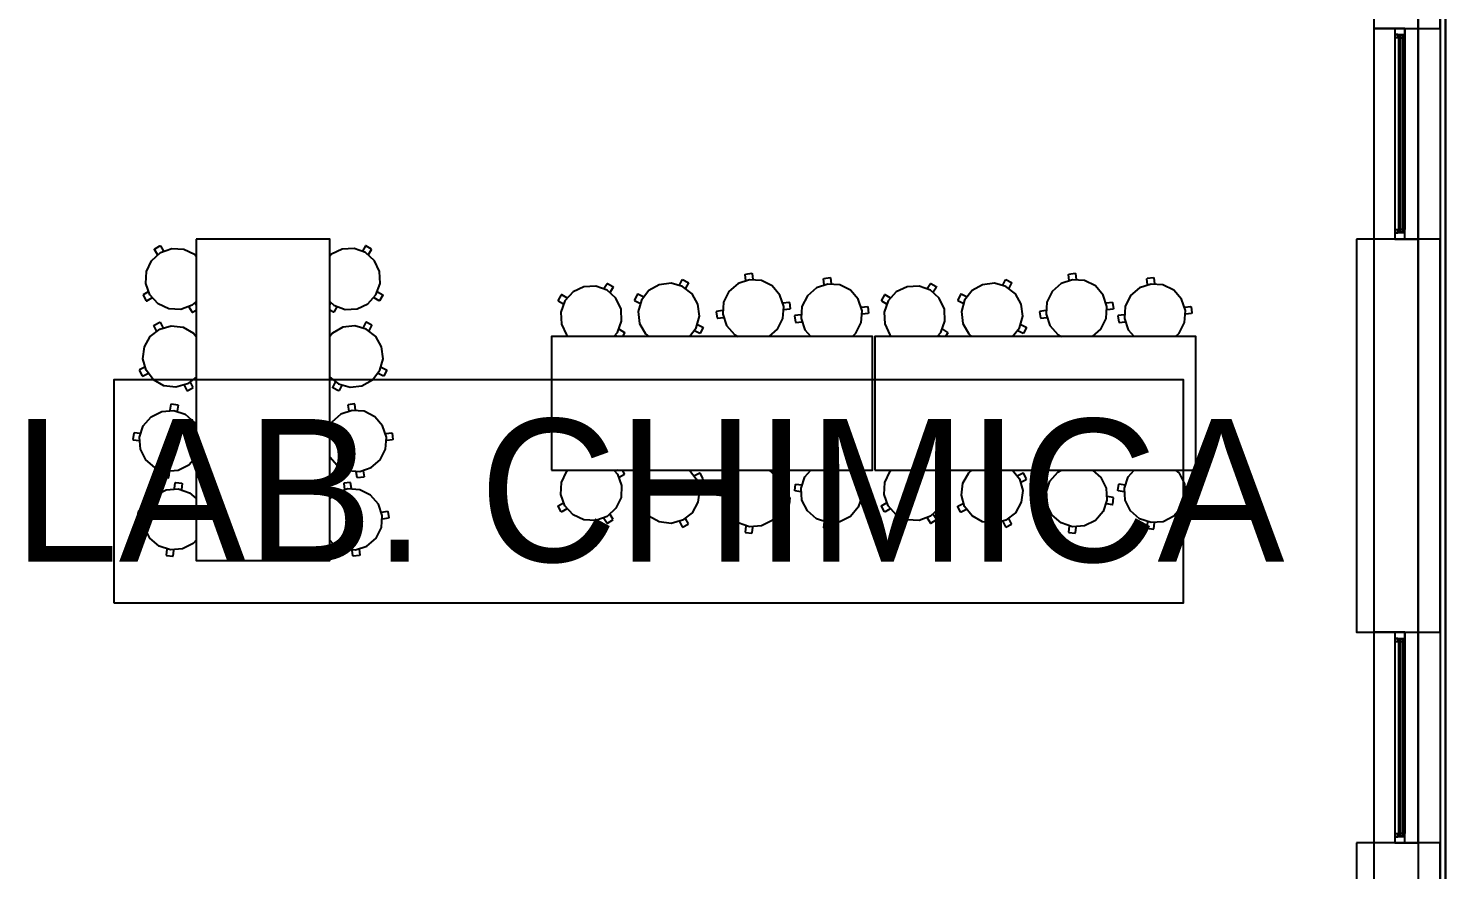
# Model space of a CAD drawing. Header units: metres. Extents: x 2.5 to 42.6, y 0.9 to 31.9.
# Drawn here: x 39.408 to 42.588, y 9.952 to 11.838 of the extents above; entities that cross this region are included whole.
import ezdxf

# ---------------------------------------------------------------- set-up
doc = ezdxf.new("R2010")
doc.units = ezdxf.units.M
for name, color, linetype in [('ARREDI', 9, 'Continuous'), ('INFISSI_VETRATE', 4, 'Continuous'), ('PARETI_STRUTTURE', 7, 'Continuous'), ('PILASTRI_SETTI', 8, 'Continuous'), ('WAYFINDING_RIQUADRI', 7, 'Continuous'), ('WAYFINDING_TESTI', 7, 'Continuous')]:
    doc.layers.add(name, color=color, linetype=linetype)

msp = doc.modelspace()

# ---------------------------------------------------------------- linework, layer by layer
at = {"layer": 'ARREDI'}
for points in [[(42.5875, 12.2814), (42.5875, 11.8286), (42.5879, 11.8286), (42.5879, 12.2814)], [(42.4738, 11.8246), (42.4953, 11.8246), (42.4953, 11.8175), (42.4966, 11.8175), (42.4966, 11.8385), (42.4738, 11.8385)], [(42.4738, 11.8246), (42.4738, 11.8178), (42.4807, 11.8178), (42.4807, 11.8246)], [(42.4826, 11.8178), (42.4826, 11.8211), (42.4807, 11.8211), (42.4807, 11.8178)], [(42.4913, 11.8175), (42.4913, 11.8226), (42.485, 11.8226), (42.485, 11.8175)], [(42.4953, 11.8217), (42.4936, 11.8217), (42.4936, 11.8178), (42.4953, 11.8178)], [(42.4738, 11.3799), (42.4738, 11.366), (42.4966, 11.366), (42.4966, 11.3869), (42.4953, 11.3869), (42.4953, 11.3799)], [(42.4738, 11.3799), (42.4807, 11.3799), (42.4807, 11.3867), (42.4738, 11.3867)], [(42.4826, 11.3867), (42.4807, 11.3867), (42.4807, 11.3834), (42.4826, 11.3834)], [(42.4913, 11.387), (42.485, 11.387), (42.485, 11.3818), (42.4913, 11.3818)], [(42.4953, 11.3827), (42.4953, 11.3867), (42.4936, 11.3867), (42.4936, 11.3827)], [(39.7848, 11.3658), (39.7848, 10.6453), (40.0848, 10.6453), (40.0848, 11.3658)], [(42.5875, 11.3758), (42.5875, 10.923), (42.5879, 10.923), (42.5879, 11.3758)], [(40.5819, 10.8475), (41.3024, 10.8476), (41.3024, 11.1476), (40.5818, 11.1476)], [(41.3071, 10.8476), (42.0276, 10.8476), (42.0276, 11.1476), (41.3071, 11.1476)], [(42.5875, 10.923), (42.5875, 10.4702), (42.5879, 10.4702), (42.5879, 10.923)], [(42.4738, 10.4701), (42.4953, 10.4701), (42.4953, 10.4631), (42.4966, 10.4631), (42.4966, 10.484), (42.4738, 10.484)], [(42.4738, 10.4701), (42.4738, 10.4633), (42.4807, 10.4633), (42.4807, 10.4701)], [(42.4826, 10.4633), (42.4826, 10.4666), (42.4807, 10.4666), (42.4807, 10.4633)], [(42.4913, 10.463), (42.4913, 10.4682), (42.485, 10.4682), (42.485, 10.463)], [(42.4953, 10.4673), (42.4936, 10.4673), (42.4936, 10.4633), (42.4953, 10.4633)], [(42.4738, 10.0254), (42.4738, 10.0115), (42.4966, 10.0115), (42.4966, 10.0325), (42.4953, 10.0325), (42.4953, 10.0254)], [(42.4738, 10.0254), (42.4807, 10.0254), (42.4807, 10.0322), (42.4738, 10.0322)], [(42.4826, 10.0322), (42.4807, 10.0322), (42.4807, 10.0289), (42.4826, 10.0289)], [(42.4913, 10.0325), (42.485, 10.0325), (42.485, 10.0274), (42.4913, 10.0274)], [(42.4953, 10.0283), (42.4953, 10.0322), (42.4936, 10.0322), (42.4936, 10.0283)], [(42.5875, 10.0174), (42.5875, 9.5646), (42.5879, 9.5646), (42.5879, 10.0174)]]:
    msp.add_lwpolyline(points, close=True, dxfattribs=at)
for points in [[(42.5875, 11.8286), (42.5875, 12.2814)], [(42.5879, 12.2814), (42.5879, 11.8286)], [(42.5875, 11.3758), (42.5875, 11.8286)], [(42.5879, 11.8286), (42.5879, 11.3758)], [(39.6916, 11.3436), (39.7037, 11.3509)], [(39.7037, 11.3509), (39.7048, 11.3506)], [(40.1658, 11.3509), (40.1647, 11.3506)], [(40.178, 11.3436), (40.1658, 11.3509)], [(42.5875, 10.923), (42.5875, 11.3758)], [(42.5879, 11.3758), (42.5879, 10.923)], [(39.6812, 11.2409), (39.6721, 11.2662), (39.6734, 11.293), (39.6849, 11.3173), (39.7047, 11.3354), (39.73, 11.3446), (39.7569, 11.3433), (39.7812, 11.3318), (39.7848, 11.3279)], [(39.6913, 11.3425), (39.6916, 11.3436)], [(39.6982, 11.331), (39.6913, 11.3425)], [(39.7048, 11.3506), (39.7117, 11.3391)], [(40.1883, 11.2409), (40.1974, 11.2662), (40.1961, 11.293), (40.1847, 11.3174), (40.1648, 11.3355), (40.1395, 11.3446), (40.1127, 11.3433), (40.0883, 11.3318), (40.0848, 11.3279)], [(40.1648, 11.3506), (40.1578, 11.3391)], [(40.1713, 11.331), (40.1782, 11.3425)], [(40.1782, 11.3425), (40.178, 11.3436)], [(41.0165, 11.2865), (41.0172, 11.2873)], [(41.0172, 11.2873), (41.0313, 11.2891)], [(41.0313, 11.2891), (41.0321, 11.2884)], [(41.0321, 11.2884), (41.0338, 11.2751)], [(41.7418, 11.2865), (41.7424, 11.2874)], [(41.7424, 11.2874), (41.7565, 11.2892)], [(41.7565, 11.2892), (41.7574, 11.2885)], [(41.7574, 11.2885), (41.7591, 11.2752)], [(40.7068, 11.2511), (40.6815, 11.2602), (40.6546, 11.2589), (40.6303, 11.2475), (40.6122, 11.2276), (40.6031, 11.2023), (40.6044, 11.1754), (40.6159, 11.1511), (40.6197, 11.1476)], [(40.6998, 11.2548), (40.7067, 11.2663)], [(40.7067, 11.2663), (40.7078, 11.2665)], [(40.7078, 11.2665), (40.72, 11.2592)], [(40.7202, 11.2581), (40.7133, 11.2467)], [(40.72, 11.2592), (40.7202, 11.2581)], [(40.8762, 11.2597), (40.8503, 11.2669), (40.8236, 11.2636), (40.8002, 11.2504), (40.7836, 11.2292), (40.7764, 11.2033), (40.7797, 11.1766), (40.7929, 11.1532), (40.8001, 11.1476)], [(40.869, 11.2628), (40.875, 11.2748)], [(40.875, 11.2748), (40.8761, 11.2751)], [(40.8761, 11.2751), (40.8887, 11.2687)], [(40.8914, 11.1476), (40.9066, 11.1671), (40.9138, 11.193), (40.9106, 11.2197), (40.8974, 11.2431), (40.8762, 11.2596)], [(40.8891, 11.2677), (40.883, 11.2557)], [(40.8887, 11.2687), (40.8891, 11.2677)], [(41.026, 11.2746), (41.0005, 11.2661), (40.9802, 11.2484), (40.9681, 11.2244), (40.9662, 11.1976), (40.9747, 11.1721), (40.9924, 11.1518), (41.0008, 11.1476)], [(41.0182, 11.2732), (41.0165, 11.2865)], [(41.0701, 11.1476), (41.089, 11.164), (41.1011, 11.188), (41.103, 11.2149), (41.0944, 11.2404), (41.0768, 11.2607), (41.0528, 11.2727), (41.026, 11.2746)], [(41.2018, 11.2651), (41.1763, 11.2565), (41.156, 11.2389), (41.144, 11.2149), (41.1421, 11.1881), (41.1506, 11.1626), (41.1636, 11.1476)], [(41.1923, 11.2769), (41.193, 11.2778)], [(41.194, 11.2636), (41.1923, 11.2769)], [(41.193, 11.2778), (41.2071, 11.2796)], [(41.257, 11.1476), (41.2649, 11.1545), (41.2769, 11.1785), (41.2788, 11.2053), (41.2703, 11.2308), (41.2526, 11.2511), (41.2286, 11.2632), (41.2018, 11.2651)], [(41.2071, 11.2796), (41.208, 11.2789)], [(41.208, 11.2789), (41.2096, 11.2656)], [(41.432, 11.2511), (41.4067, 11.2602), (41.3799, 11.259), (41.3556, 11.2475), (41.3375, 11.2276), (41.3284, 11.2023), (41.3296, 11.1755), (41.3411, 11.1511), (41.345, 11.1476)], [(41.4251, 11.2548), (41.432, 11.2663)], [(41.432, 11.2663), (41.4331, 11.2666)], [(41.4331, 11.2666), (41.4452, 11.2593)], [(41.4455, 11.2582), (41.4386, 11.2467)], [(41.4452, 11.2593), (41.4455, 11.2582)], [(41.6014, 11.2597), (41.5755, 11.2669), (41.5488, 11.2636), (41.5254, 11.2504), (41.5089, 11.2292), (41.5016, 11.2033), (41.5049, 11.1767), (41.5181, 11.1532), (41.5253, 11.1476)], [(41.5942, 11.2628), (41.6002, 11.2748)], [(41.6002, 11.2748), (41.6013, 11.2752)], [(41.6013, 11.2752), (41.614, 11.2688)], [(41.6166, 11.1476), (41.6319, 11.1671), (41.6391, 11.193), (41.6358, 11.2197), (41.6226, 11.2431), (41.6014, 11.2597)], [(41.6143, 11.2677), (41.6083, 11.2557)], [(41.614, 11.2688), (41.6143, 11.2677)], [(41.7512, 11.2746), (41.7257, 11.2661), (41.7054, 11.2485), (41.6934, 11.2244), (41.6915, 11.1976), (41.7, 11.1721), (41.7176, 11.1518), (41.726, 11.1476)], [(41.7434, 11.2732), (41.7418, 11.2865)], [(41.7954, 11.1476), (41.8143, 11.164), (41.8263, 11.1881), (41.8282, 11.2149), (41.8197, 11.2404), (41.8021, 11.2607), (41.778, 11.2727), (41.7512, 11.2746)], [(41.927, 11.2651), (41.9015, 11.2566), (41.8812, 11.239), (41.8692, 11.2149), (41.8673, 11.1881), (41.8758, 11.1626), (41.8888, 11.1476)], [(41.9176, 11.277), (41.9183, 11.2778)], [(41.9193, 11.2637), (41.9176, 11.277)], [(41.9183, 11.2779), (41.9323, 11.2796)], [(41.9822, 11.1476), (41.9901, 11.1545), (42.0021, 11.1785), (42.004, 11.2054), (41.9955, 11.2309), (41.9779, 11.2512), (41.9538, 11.2632), (41.927, 11.2651)], [(41.9323, 11.2796), (41.9332, 11.2789)], [(41.9332, 11.2789), (41.9349, 11.2656)], [(39.6661, 11.2409), (39.6658, 11.2398)], [(39.6658, 11.2398), (39.6731, 11.2277)], [(39.6776, 11.2478), (39.6661, 11.2409)], [(39.6731, 11.2277), (39.6742, 11.2274)], [(39.6742, 11.2274), (39.6857, 11.2343)], [(39.7848, 11.2255), (39.7758, 11.2174), (39.7505, 11.2083), (39.7237, 11.2095), (39.6993, 11.221), (39.6813, 11.2409)], [(40.0848, 11.2255), (40.0937, 11.2174), (40.119, 11.2083), (40.1459, 11.2096), (40.1702, 11.221), (40.1883, 11.2409)], [(40.1954, 11.2275), (40.1839, 11.2344)], [(40.192, 11.2479), (40.2035, 11.2409)], [(40.1964, 11.2277), (40.1954, 11.2275)], [(40.2038, 11.2399), (40.1964, 11.2277)], [(40.2035, 11.2409), (40.2037, 11.2399)], [(40.6041, 11.2408), (40.5968, 11.2286)], [(40.5968, 11.2286), (40.5971, 11.2275)], [(40.5971, 11.2275), (40.6086, 11.2206)], [(40.6052, 11.241), (40.6041, 11.2408)], [(40.6167, 11.2341), (40.6052, 11.241)], [(40.7222, 11.1476), (40.7303, 11.1565), (40.7394, 11.1818), (40.7381, 11.2087), (40.7267, 11.233), (40.7068, 11.2511)], [(40.7745, 11.2417), (40.7682, 11.2291)], [(40.7682, 11.2291), (40.7685, 11.228)], [(40.7685, 11.228), (40.7805, 11.222)], [(40.7756, 11.2421), (40.7745, 11.2417)], [(40.7876, 11.236), (40.7756, 11.2421)], [(41.1015, 11.2226), (41.1148, 11.2243)], [(41.1148, 11.2243), (41.1157, 11.2236)], [(41.1157, 11.2236), (41.1175, 11.2096)], [(41.322, 11.2286), (41.3223, 11.2276)], [(41.3294, 11.2408), (41.3221, 11.2286)], [(41.3223, 11.2276), (41.3338, 11.2206)], [(41.3304, 11.2411), (41.3294, 11.2408)], [(41.3419, 11.2341), (41.3304, 11.2411)], [(41.4474, 11.1476), (41.4555, 11.1565), (41.4646, 11.1819), (41.4634, 11.2087), (41.4519, 11.233), (41.432, 11.2511)], [(41.4998, 11.2418), (41.4934, 11.2291)], [(41.4934, 11.2291), (41.4937, 11.2281)], [(41.4937, 11.2281), (41.5057, 11.222)], [(41.5008, 11.2421), (41.4998, 11.2418)], [(41.5128, 11.2361), (41.5008, 11.2421)], [(41.8268, 11.2227), (41.8401, 11.2243)], [(41.8401, 11.2243), (41.8409, 11.2237)], [(41.8409, 11.2237), (41.8427, 11.2096)], [(39.7688, 11.2137), (39.7757, 11.2022)], [(39.7757, 11.2022), (39.7768, 11.2019)], [(39.7768, 11.2019), (39.7848, 11.2067)], [(39.7848, 11.2178), (39.7823, 11.2218)], [(40.0848, 11.2178), (40.0872, 11.2218)], [(40.0927, 11.2019), (40.0848, 11.2067)], [(40.0938, 11.2022), (40.0927, 11.202)], [(40.1007, 11.2137), (40.0938, 11.2022)], [(40.9524, 11.2038), (40.9517, 11.2029)], [(40.9517, 11.2029), (40.9535, 11.1888)], [(40.9657, 11.2055), (40.9524, 11.2038)], [(41.1168, 11.2087), (41.1035, 11.207)], [(41.1175, 11.2096), (41.1168, 11.2087)], [(41.1282, 11.1943), (41.1275, 11.1934)], [(41.1275, 11.1934), (41.1293, 11.1793)], [(41.1415, 11.1959), (41.1282, 11.1943)], [(41.2773, 11.2131), (41.2907, 11.2148)], [(41.2926, 11.1992), (41.2793, 11.1975)], [(41.2907, 11.2148), (41.2915, 11.2141)], [(41.2915, 11.2141), (41.2933, 11.2)], [(41.2933, 11.2), (41.2926, 11.1992)], [(41.6769, 11.2029), (41.6787, 11.1889)], [(41.6776, 11.2038), (41.677, 11.2029)], [(41.6909, 11.2055), (41.6776, 11.2038)], [(41.842, 11.2087), (41.8287, 11.207)], [(41.8427, 11.2096), (41.842, 11.2087)], [(41.8535, 11.1943), (41.8528, 11.1934)], [(41.8528, 11.1934), (41.8546, 11.1793)], [(41.8668, 11.196), (41.8535, 11.1943)], [(42.0026, 11.2131), (42.0159, 11.2148)], [(42.0179, 11.1992), (42.0046, 11.1975)], [(42.0159, 11.2148), (42.0168, 11.2141)], [(42.0168, 11.2141), (42.0186, 11.2001)], [(42.0186, 11.2001), (42.0179, 11.1992)], [(39.6727, 11.0715), (39.6655, 11.0974), (39.6687, 11.1241), (39.682, 11.1475), (39.7031, 11.1641), (39.729, 11.1713), (39.7557, 11.168), (39.7791, 11.1548), (39.7848, 11.1476)], [(39.6902, 11.1721), (39.6906, 11.1731)], [(39.6963, 11.1601), (39.6903, 11.1721)], [(39.6906, 11.1731), (39.7032, 11.1795)], [(39.7032, 11.1795), (39.7043, 11.1792)], [(39.7043, 11.1792), (39.7103, 11.1672)], [(40.1969, 11.0715), (40.2041, 11.0974), (40.2008, 11.1241), (40.1876, 11.1475), (40.1664, 11.1641), (40.1405, 11.1713), (40.1138, 11.168), (40.0904, 11.1548), (40.0848, 11.1476)], [(40.1653, 11.1792), (40.1592, 11.1672)], [(40.1663, 11.1795), (40.1653, 11.1792)], [(40.179, 11.1731), (40.1663, 11.1795)], [(40.1733, 11.1601), (40.1793, 11.1721)], [(40.1793, 11.1721), (40.179, 11.1731)], [(40.734, 11.1635), (40.7455, 11.1566)], [(40.9146, 11.1542), (40.9027, 11.1603)], [(40.9098, 11.1743), (40.9217, 11.1683)], [(40.9221, 11.1672), (40.9157, 11.1546)], [(40.9217, 11.1683), (40.9221, 11.1672)], [(40.9535, 11.1888), (40.9544, 11.1882)], [(40.9544, 11.1882), (40.9677, 11.1898)], [(41.1293, 11.1793), (41.1302, 11.1786)], [(41.1302, 11.1786), (41.1435, 11.1803)], [(41.4592, 11.1635), (41.4707, 11.1566)], [(41.6399, 11.1543), (41.6279, 11.1603)], [(41.635, 11.1744), (41.647, 11.1683)], [(41.6473, 11.1673), (41.641, 11.1546)], [(41.647, 11.1683), (41.6473, 11.1673)], [(41.6787, 11.1889), (41.6796, 11.1882)], [(41.6796, 11.1882), (41.6929, 11.1899)], [(41.8546, 11.1793), (41.8554, 11.1787)], [(41.8554, 11.1787), (41.8687, 11.1803)], [(40.7299, 11.1476), (40.7259, 11.15)], [(40.7457, 11.1555), (40.741, 11.1476)], [(40.7455, 11.1566), (40.7457, 11.1555)], [(40.9157, 11.1546), (40.9147, 11.1542)], [(41.4552, 11.1476), (41.4511, 11.15)], [(41.471, 11.1555), (41.4662, 11.1476)], [(41.4707, 11.1566), (41.471, 11.1555)], [(41.6409, 11.1546), (41.6399, 11.1543)], [(39.6576, 11.0727), (39.6572, 11.0716)], [(39.6572, 11.0716), (39.6636, 11.059)], [(39.6695, 11.0787), (39.6576, 11.0727)], [(39.6647, 11.0586), (39.6766, 11.0646)], [(39.7848, 11.0563), (39.7653, 11.0411), (39.7394, 11.0338), (39.7127, 11.0371), (39.6893, 11.0503), (39.6727, 11.0715)], [(40.0848, 11.0563), (40.1043, 11.0411), (40.1302, 11.0339), (40.1569, 11.0371), (40.1803, 11.0503), (40.1969, 11.0715)], [(40.2049, 11.0586), (40.1929, 11.0647)], [(40.2, 11.0787), (40.212, 11.0727)], [(40.2124, 11.0716), (40.206, 11.059)], [(40.212, 11.0727), (40.2124, 11.0716)], [(39.6636, 11.059), (39.6647, 11.0586)], [(39.758, 11.0379), (39.7641, 11.0259)], [(39.7781, 11.033), (39.7721, 11.045)], [(39.7778, 11.032), (39.7781, 11.033)], [(40.0914, 11.033), (40.0975, 11.045)], [(40.0918, 11.032), (40.0914, 11.033)], [(40.1116, 11.0379), (40.1055, 11.0259)], [(40.206, 11.059), (40.2049, 11.0586)], [(39.7641, 11.0259), (39.7651, 11.0256)], [(39.7651, 11.0256), (39.7778, 11.032)], [(40.1044, 11.0256), (40.0918, 11.032)], [(40.1055, 11.0259), (40.1044, 11.0256)], [(39.6578, 10.9217), (39.6663, 10.9472), (39.6839, 10.9675), (39.708, 10.9795), (39.7348, 10.9814), (39.7603, 10.9729), (39.7806, 10.9553), (39.7848, 10.9469)], [(39.7269, 10.982), (39.7286, 10.9953)], [(39.7286, 10.9953), (39.7295, 10.996)], [(39.7295, 10.996), (39.7435, 10.9942)], [(39.7442, 10.9933), (39.7425, 10.98)], [(39.7435, 10.9942), (39.7442, 10.9933)], [(40.2118, 10.9217), (40.2033, 10.9472), (40.1857, 10.9675), (40.1616, 10.9796), (40.1348, 10.9815), (40.1093, 10.9729), (40.089, 10.9553), (40.0848, 10.9469)], [(40.1261, 10.9942), (40.1254, 10.9933)], [(40.1254, 10.9933), (40.1271, 10.98)], [(40.1401, 10.996), (40.1261, 10.9942)], [(40.141, 10.9953), (40.1401, 10.996)], [(40.1427, 10.982), (40.141, 10.9953)], [(39.645, 10.9305), (39.6432, 10.9164)], [(39.6432, 10.9164), (39.6439, 10.9155)], [(39.6439, 10.9155), (39.6572, 10.9138)], [(39.6459, 10.9311), (39.645, 10.9305)], [(39.6592, 10.9295), (39.6459, 10.9311)], [(39.7848, 10.8775), (39.7684, 10.8586), (39.7443, 10.8466), (39.7175, 10.8447), (39.692, 10.8532), (39.6717, 10.8708), (39.6597, 10.8949), (39.6578, 10.9217)], [(40.0848, 10.8776), (40.1012, 10.8586), (40.1253, 10.8466), (40.1521, 10.8447), (40.1776, 10.8532), (40.1979, 10.8709), (40.2099, 10.8949), (40.2118, 10.9217)], [(40.2104, 10.9295), (40.2237, 10.9312)], [(40.2257, 10.9155), (40.2124, 10.9139)], [(40.2237, 10.9312), (40.2246, 10.9305)], [(40.2246, 10.9305), (40.2263, 10.9164)], [(40.2263, 10.9164), (40.2257, 10.9156)], [(42.5875, 10.4702), (42.5875, 10.6212), (42.5875, 10.923)], [(42.5879, 10.923), (42.5879, 10.6212), (42.5879, 10.4702)], [(39.7097, 10.8462), (39.7081, 10.8328)], [(39.7237, 10.8309), (39.7254, 10.8442)], [(40.1459, 10.8309), (40.1442, 10.8442)], [(40.1599, 10.8462), (40.1615, 10.8329)], [(40.7068, 10.744), (40.6815, 10.7349), (40.6547, 10.7362), (40.6303, 10.7476), (40.6123, 10.7675), (40.6031, 10.7928), (40.6044, 10.8197), (40.6159, 10.844), (40.6198, 10.8475)], [(40.7222, 10.8475), (40.7303, 10.8386), (40.7394, 10.8133), (40.7382, 10.7864), (40.7267, 10.7621), (40.7068, 10.744)], [(40.7299, 10.8475), (40.7259, 10.8451)], [(40.7458, 10.8396), (40.741, 10.8475)], [(40.8762, 10.7355), (40.8503, 10.7283), (40.8236, 10.7315), (40.8002, 10.7447), (40.7836, 10.7659), (40.7764, 10.7918), (40.7797, 10.8185), (40.7929, 10.8419), (40.8001, 10.8475)], [(40.8914, 10.8476), (40.9066, 10.8281), (40.9138, 10.8021), (40.9106, 10.7755), (40.8974, 10.7521), (40.8762, 10.7355)], [(41.026, 10.7206), (41.0005, 10.7291), (40.9802, 10.7467), (40.9681, 10.7707), (40.9663, 10.7976), (40.9748, 10.8231), (40.9924, 10.8434), (41.0008, 10.8476)], [(41.0702, 10.8476), (41.0891, 10.8312), (41.1011, 10.8071), (41.103, 10.7803), (41.0945, 10.7548), (41.0768, 10.7345), (41.0528, 10.7225), (41.026, 10.7206)], [(41.2018, 10.7301), (41.1763, 10.7386), (41.156, 10.7562), (41.144, 10.7803), (41.1421, 10.8071), (41.1506, 10.8326), (41.1636, 10.8476)], [(41.257, 10.8476), (41.2649, 10.8407), (41.2769, 10.8167), (41.2788, 10.7898), (41.2703, 10.7643), (41.2527, 10.744), (41.2286, 10.732), (41.2018, 10.7301)], [(41.4321, 10.7441), (41.4068, 10.7349), (41.3799, 10.7362), (41.3556, 10.7477), (41.3375, 10.7676), (41.3284, 10.7929), (41.3297, 10.8197), (41.3411, 10.844), (41.345, 10.8476)], [(41.4474, 10.8476), (41.4556, 10.8386), (41.4647, 10.8133), (41.4634, 10.7865), (41.4519, 10.7622), (41.4321, 10.7441)], [(41.4552, 10.8476), (41.4511, 10.8451)], [(41.471, 10.8396), (41.4662, 10.8476)], [(41.6014, 10.7355), (41.5755, 10.7283), (41.5489, 10.7315), (41.5254, 10.7448), (41.5089, 10.7659), (41.5017, 10.7918), (41.5049, 10.8185), (41.5181, 10.8419), (41.5253, 10.8476)], [(41.6166, 10.8476), (41.6319, 10.8281), (41.6391, 10.8022), (41.6358, 10.7755), (41.6226, 10.7521), (41.6014, 10.7355)], [(41.7512, 10.7206), (41.7257, 10.7291), (41.7054, 10.7467), (41.6934, 10.7708), (41.6915, 10.7976), (41.7, 10.8231), (41.7176, 10.8434), (41.726, 10.8476)], [(41.7954, 10.8476), (41.8143, 10.8312), (41.8263, 10.8071), (41.8282, 10.7803), (41.8197, 10.7548), (41.8021, 10.7345), (41.778, 10.7225), (41.7512, 10.7206)], [(41.927, 10.7301), (41.9015, 10.7386), (41.8812, 10.7563), (41.8692, 10.7803), (41.8673, 10.8071), (41.8758, 10.8326), (41.8888, 10.8476)], [(41.9822, 10.8476), (41.9901, 10.8407), (42.0021, 10.8167), (42.004, 10.7899), (41.9955, 10.7644), (41.9779, 10.7441), (41.9539, 10.732), (41.9271, 10.7301)], [(39.7081, 10.8328), (39.7087, 10.832)], [(39.7087, 10.832), (39.7228, 10.8302)], [(39.7228, 10.8302), (39.7237, 10.8309)], [(39.7364, 10.8061), (39.7381, 10.8195)], [(39.7381, 10.8195), (39.739, 10.8201)], [(39.739, 10.8201), (39.7531, 10.8184)], [(39.7537, 10.8175), (39.7521, 10.8042)], [(39.7531, 10.8184), (39.7537, 10.8175)], [(40.1165, 10.8184), (40.1159, 10.8175)], [(40.1159, 10.8175), (40.1175, 10.8042)], [(40.1306, 10.8202), (40.1165, 10.8184)], [(40.1315, 10.8195), (40.1306, 10.8202)], [(40.1332, 10.8062), (40.1315, 10.8195)], [(40.1468, 10.8302), (40.1459, 10.8309)], [(40.1609, 10.832), (40.1468, 10.8302)], [(40.1615, 10.8329), (40.1609, 10.832)], [(40.734, 10.8316), (40.7455, 10.8385)], [(40.7455, 10.8385), (40.7458, 10.8396)], [(40.9147, 10.8409), (40.9027, 10.8349)], [(40.9098, 10.8208), (40.9218, 10.8268)], [(40.9157, 10.8406), (40.9147, 10.8409)], [(40.9221, 10.8279), (40.9157, 10.8406)], [(40.9218, 10.8268), (40.9221, 10.8279)], [(41.1276, 10.8018), (41.1293, 10.8158)], [(41.1293, 10.8158), (41.1302, 10.8165)], [(41.1302, 10.8165), (41.1435, 10.8148)], [(41.4592, 10.8316), (41.4707, 10.8386)], [(41.4707, 10.8386), (41.471, 10.8396)], [(41.6399, 10.8409), (41.6279, 10.8349)], [(41.635, 10.8208), (41.647, 10.8269)], [(41.641, 10.8406), (41.6399, 10.8409)], [(41.6474, 10.8279), (41.641, 10.8406)], [(41.647, 10.8269), (41.6474, 10.8279)], [(41.8528, 10.8018), (41.8546, 10.8159)], [(41.8546, 10.8159), (41.8554, 10.8166)], [(41.8555, 10.8166), (41.8688, 10.8149)], [(39.6673, 10.7459), (39.6758, 10.7714), (39.6934, 10.7917), (39.7175, 10.8037), (39.7443, 10.8056), (39.7698, 10.7971), (39.7848, 10.7841)], [(40.2023, 10.7459), (40.1938, 10.7714), (40.1762, 10.7917), (40.1521, 10.8037), (40.1253, 10.8056), (40.0998, 10.7971), (40.0848, 10.7841)], [(40.9517, 10.7922), (40.9535, 10.8063)], [(40.9524, 10.7914), (40.9517, 10.7922)], [(40.9657, 10.7897), (40.9524, 10.7914)], [(40.9535, 10.8063), (40.9544, 10.807)], [(40.9544, 10.807), (40.9677, 10.8053)], [(41.1168, 10.7865), (41.1035, 10.7881)], [(41.1157, 10.7715), (41.1175, 10.7856)], [(41.1175, 10.7856), (41.1168, 10.7865)], [(41.1282, 10.8009), (41.1276, 10.8018)], [(41.1415, 10.7992), (41.1282, 10.8009)], [(41.2774, 10.7821), (41.2907, 10.7804)], [(41.2926, 10.796), (41.2793, 10.7977)], [(41.2907, 10.7804), (41.2915, 10.7811)], [(41.2916, 10.7811), (41.2933, 10.7951)], [(41.2933, 10.7951), (41.2926, 10.796)], [(41.677, 10.7923), (41.6787, 10.8063)], [(41.6777, 10.7914), (41.677, 10.7923)], [(41.691, 10.7897), (41.6777, 10.7914)], [(41.6787, 10.8063), (41.6796, 10.807)], [(41.6796, 10.807), (41.6929, 10.8053)], [(41.8421, 10.7865), (41.8288, 10.7882)], [(41.841, 10.7716), (41.8427, 10.7856)], [(41.8427, 10.7856), (41.8421, 10.7865)], [(41.8535, 10.8009), (41.8528, 10.8018)], [(41.8668, 10.7992), (41.8535, 10.8009)], [(42.0026, 10.7821), (42.0159, 10.7804)], [(42.0179, 10.796), (42.0046, 10.7977)], [(42.0159, 10.7804), (42.0168, 10.7811)], [(42.0168, 10.7811), (42.0186, 10.7952)], [(42.0186, 10.7952), (42.0179, 10.796)], [(39.6546, 10.7546), (39.6528, 10.7406)], [(39.6554, 10.7553), (39.6546, 10.7546)], [(39.6687, 10.7536), (39.6554, 10.7553)], [(40.2009, 10.7537), (40.2142, 10.7553)], [(40.2142, 10.7553), (40.215, 10.7547)], [(40.215, 10.7547), (40.2168, 10.7406)], [(40.5968, 10.7665), (40.5971, 10.7676)], [(40.6041, 10.7544), (40.5968, 10.7665)], [(40.5971, 10.7676), (40.6086, 10.7745)], [(40.6052, 10.7541), (40.6041, 10.7543)], [(40.6167, 10.761), (40.6052, 10.7541)], [(40.7203, 10.737), (40.7133, 10.7485)], [(40.7682, 10.766), (40.7685, 10.7671)], [(40.7746, 10.7534), (40.7682, 10.766)], [(40.7685, 10.7671), (40.7805, 10.7731)], [(40.7756, 10.753), (40.7746, 10.7534)], [(40.7876, 10.7591), (40.7756, 10.753)], [(41.1015, 10.7725), (41.1148, 10.7708)], [(41.1148, 10.7708), (41.1157, 10.7715)], [(41.3221, 10.7665), (41.3223, 10.7676)], [(41.3294, 10.7544), (41.3221, 10.7665)], [(41.3223, 10.7676), (41.3338, 10.7745)], [(41.3305, 10.7541), (41.3294, 10.7544)], [(41.3419, 10.761), (41.3305, 10.7541)], [(41.4455, 10.737), (41.4386, 10.7485)], [(41.4934, 10.7661), (41.4938, 10.7671)], [(41.4998, 10.7534), (41.4934, 10.7661)], [(41.4938, 10.7671), (41.5057, 10.7732)], [(41.5009, 10.7531), (41.4998, 10.7534)], [(41.5128, 10.7591), (41.5009, 10.7531)], [(41.8268, 10.7725), (41.8401, 10.7709)], [(41.8401, 10.7709), (41.841, 10.7715)], [(39.6528, 10.7406), (39.6535, 10.7397)], [(39.6535, 10.7397), (39.6668, 10.738)], [(39.7848, 10.6907), (39.7779, 10.6828), (39.7539, 10.6708), (39.7271, 10.6689), (39.7016, 10.6774), (39.6812, 10.695), (39.6692, 10.7191), (39.6673, 10.7459)], [(40.0848, 10.6907), (40.0917, 10.6828), (40.1157, 10.6708), (40.1426, 10.6689), (40.1681, 10.6774), (40.1884, 10.695), (40.2004, 10.7191), (40.2023, 10.7459)], [(40.2161, 10.7397), (40.2028, 10.738)], [(40.2168, 10.7406), (40.2161, 10.7397)], [(40.6998, 10.7403), (40.7068, 10.7289)], [(40.7068, 10.7289), (40.7078, 10.7286)], [(40.7078, 10.7286), (40.72, 10.7359)], [(40.72, 10.7359), (40.7203, 10.737)], [(40.869, 10.7323), (40.875, 10.7203)], [(40.875, 10.7203), (40.8761, 10.72)], [(40.8761, 10.72), (40.8887, 10.7264)], [(40.8891, 10.7274), (40.883, 10.7394)], [(40.8887, 10.7264), (40.8891, 10.7274)], [(41.0182, 10.722), (41.0165, 10.7087)], [(41.0322, 10.7067), (41.0338, 10.72)], [(41.194, 10.7315), (41.1924, 10.7182)], [(41.1924, 10.7182), (41.193, 10.7173)], [(41.1931, 10.7173), (41.2071, 10.7156)], [(41.2071, 10.7156), (41.208, 10.7162)], [(41.208, 10.7162), (41.2097, 10.7295)], [(41.4251, 10.7404), (41.432, 10.7289)], [(41.432, 10.7289), (41.4331, 10.7286)], [(41.4331, 10.7286), (41.4452, 10.7359)], [(41.4452, 10.7359), (41.4455, 10.737)], [(41.5942, 10.7323), (41.6003, 10.7204)], [(41.6003, 10.7204), (41.6013, 10.72)], [(41.6013, 10.72), (41.614, 10.7264)], [(41.6143, 10.7275), (41.6083, 10.7395)], [(41.614, 10.7264), (41.6143, 10.7275)], [(41.7435, 10.722), (41.7418, 10.7087)], [(41.7574, 10.7067), (41.7591, 10.72)], [(41.9193, 10.7316), (41.9176, 10.7183)], [(41.9176, 10.7182), (41.9183, 10.7174)], [(41.9183, 10.7174), (41.9323, 10.7156)], [(41.9324, 10.7156), (41.9332, 10.7163)], [(41.9332, 10.7163), (41.9349, 10.7296)], [(41.0165, 10.7087), (41.0172, 10.7078)], [(41.0172, 10.7078), (41.0313, 10.706)], [(41.0313, 10.706), (41.0322, 10.7067)], [(41.7418, 10.7087), (41.7425, 10.7078)], [(41.7425, 10.7078), (41.7565, 10.706)], [(41.7565, 10.7061), (41.7574, 10.7067)], [(39.7193, 10.6703), (39.7176, 10.657)], [(39.7176, 10.657), (39.7183, 10.6561)], [(39.7183, 10.6561), (39.7324, 10.6544)], [(39.7323, 10.6544), (39.7332, 10.655)], [(39.7332, 10.655), (39.7349, 10.6684)], [(40.1364, 10.6551), (40.1347, 10.6684)], [(40.1373, 10.6544), (40.1364, 10.6551)], [(40.1513, 10.6562), (40.1373, 10.6544)], [(40.1503, 10.6703), (40.152, 10.657)], [(40.152, 10.657), (40.1513, 10.6562)], [(42.5875, 10.0174), (42.5875, 10.4702)], [(42.5879, 10.4702), (42.5879, 10.0174)], [(42.5875, 9.5646), (42.5875, 9.8717), (42.5875, 10.0174)], [(42.5879, 10.0174), (42.5879, 9.8718), (42.5879, 9.5646)]]:
    msp.add_lwpolyline(points, dxfattribs=at)
at = {"layer": 'INFISSI_VETRATE'}
for points in [[(42.4826, 11.819), (42.485, 11.8214)], [(42.4913, 11.7998), (42.4936, 11.8022)], [(42.4826, 11.7912), (42.485, 11.7935)], [(42.4826, 11.7633), (42.485, 11.7657)], [(42.4913, 11.772), (42.4936, 11.7744)], [(42.4826, 11.7355), (42.485, 11.7379)], [(42.4913, 11.7442), (42.4936, 11.7465)], [(42.4826, 11.7077), (42.485, 11.71)], [(42.4913, 11.7163), (42.4936, 11.7187)], [(42.4826, 11.6798), (42.485, 11.6822)], [(42.4913, 11.6885), (42.4936, 11.6908)], [(42.4826, 11.652), (42.485, 11.6543)], [(42.4913, 11.6606), (42.4936, 11.663)], [(42.4826, 11.6241), (42.485, 11.6265)], [(42.4913, 11.6328), (42.4936, 11.6352)], [(42.4913, 11.605), (42.4936, 11.6073)], [(42.4826, 11.5963), (42.485, 11.5987)], [(42.4913, 11.5771), (42.4936, 11.5795)], [(42.4826, 11.5685), (42.485, 11.5708)], [(42.4826, 11.5406), (42.485, 11.543)], [(42.4913, 11.5493), (42.4936, 11.5516)], [(42.4826, 11.5128), (42.485, 11.5151)], [(42.4913, 11.5214), (42.4936, 11.5238)], [(42.4826, 11.4849), (42.485, 11.4873)], [(42.4913, 11.4936), (42.4936, 11.4959)], [(42.4826, 11.4571), (42.485, 11.4594)], [(42.4913, 11.4657), (42.4936, 11.4681)], [(42.4826, 11.4292), (42.485, 11.4316)], [(42.4913, 11.4379), (42.4936, 11.4403)], [(42.4826, 11.4014), (42.485, 11.4038)], [(42.4913, 11.4101), (42.4936, 11.4124)], [(42.4913, 11.3822), (42.4936, 11.3846)], [(42.4913, 10.4635), (42.4936, 10.4658)], [(42.4826, 10.4548), (42.485, 10.4572)], [(42.4826, 10.427), (42.485, 10.4293)], [(42.4913, 10.4356), (42.4936, 10.438)], [(42.4826, 10.3991), (42.485, 10.4015)], [(42.4913, 10.4078), (42.4936, 10.4101)], [(42.4826, 10.3713), (42.485, 10.3736)], [(42.4913, 10.3799), (42.4936, 10.3823)], [(42.4826, 10.3434), (42.485, 10.3458)], [(42.4913, 10.3521), (42.4936, 10.3545)], [(42.4826, 10.3156), (42.485, 10.3179)], [(42.4913, 10.3242), (42.4936, 10.3266)], [(42.4826, 10.2877), (42.485, 10.2901)], [(42.4913, 10.2964), (42.4936, 10.2988)], [(42.4913, 10.2686), (42.4936, 10.2709)], [(42.4826, 10.2599), (42.485, 10.2623)], [(42.4913, 10.2407), (42.4936, 10.2431)], [(42.4826, 10.2321), (42.485, 10.2344)], [(42.4826, 10.2042), (42.485, 10.2066)], [(42.4913, 10.2129), (42.4936, 10.2152)], [(42.4826, 10.1764), (42.485, 10.1787)], [(42.4913, 10.185), (42.4936, 10.1874)], [(42.4826, 10.1485), (42.485, 10.1509)], [(42.4913, 10.1572), (42.4936, 10.1596)], [(42.4826, 10.1207), (42.485, 10.1231)], [(42.4913, 10.1294), (42.4936, 10.1317)], [(42.4826, 10.0929), (42.485, 10.0952)], [(42.4913, 10.1015), (42.4936, 10.1039)], [(42.4826, 10.065), (42.485, 10.0674)], [(42.4913, 10.0737), (42.4936, 10.076)], [(42.4913, 10.0458), (42.4936, 10.0482)], [(42.4826, 10.0372), (42.485, 10.0395)]]:
    msp.add_lwpolyline(points, dxfattribs=at)
at = {"layer": 'PARETI_STRUTTURE'}
for points in [[(42.5757, 13.628), (42.5757, 9.6985)], [(42.5261, 9.102), (42.4277, 9.102), (42.4277, 13.1969), (42.5261, 13.1969)], [(42.4277, 9.102), (42.4277, 13.1969)], [(42.5261, 10.0115), (42.5261, 13.1969)], [(42.5261, 13.1969), (42.5261, 9.102)], [(42.5261, 11.8385), (42.5757, 11.8385), (42.5757, 12.7244), (42.5261, 12.7244)], [(42.4738, 11.8385), (42.4277, 11.8385), (42.5261, 11.8385)], [(42.4738, 11.8385), (42.4738, 11.8178)], [(42.4966, 11.8385), (42.5261, 11.8385)], [(42.4966, 11.8385), (42.4966, 11.8175), (42.4966, 11.387), (42.4966, 11.8175)], [(42.5261, 11.6022), (42.5261, 11.8385)], [(42.4738, 11.8178), (42.4738, 11.3867)], [(42.4738, 11.8175), (42.4738, 11.387)], [(42.5261, 11.366), (42.5261, 11.6022)], [(42.4738, 11.3867), (42.4738, 11.366)], [(42.4966, 11.366), (42.4966, 11.3869)], [(42.3883, 11.366), (42.3883, 10.484), (42.4277, 10.484)], [(42.4277, 11.366), (42.3883, 11.366)], [(42.4966, 11.366), (42.5261, 11.366), (42.4277, 11.366)], [(42.4738, 11.366), (42.4277, 11.366)], [(42.5261, 10.484), (42.5757, 10.484), (42.5757, 11.366), (42.5261, 11.366)], [(42.4738, 10.484), (42.4277, 10.484), (42.5261, 10.484)], [(42.4738, 10.484), (42.4738, 10.4633)], [(42.4738, 10.4633), (42.4738, 10.0322)], [(42.4738, 10.463), (42.4738, 10.0325)], [(42.4966, 10.484), (42.5261, 10.484)], [(42.4966, 10.484), (42.4966, 10.463), (42.4966, 10.0325), (42.4966, 10.463)], [(42.5261, 10.2478), (42.5261, 10.484)], [(42.5261, 10.0115), (42.5261, 10.2478)], [(42.4738, 10.0322), (42.4738, 10.0115)], [(42.4966, 10.0115), (42.4966, 10.0325)], [(42.3883, 10.0115), (42.3883, 9.5745), (42.4277, 9.5745)], [(42.4277, 10.0115), (42.3883, 10.0115)], [(42.4966, 10.0115), (42.5261, 10.0115), (42.4277, 10.0115)], [(42.4738, 10.0115), (42.4277, 10.0115)], [(42.5261, 9.5745), (42.5757, 9.5745), (42.5757, 10.0115), (42.5261, 10.0115)]]:
    msp.add_lwpolyline(points, dxfattribs=at)
for points in [[(42.4966, 11.366), (42.4966, 11.8385), (42.4738, 11.8385), (42.4738, 11.366)], [(42.4826, 11.8226), (42.485, 11.8226), (42.485, 11.3818), (42.4826, 11.3818)], [(42.485, 11.8226), (42.4826, 11.8226), (42.4826, 11.3818), (42.485, 11.3818)], [(42.4913, 11.3818), (42.4913, 11.8226), (42.4936, 11.8226), (42.4936, 11.3818)], [(42.4936, 11.3818), (42.4936, 11.8226), (42.4913, 11.8226), (42.4913, 11.3818)], [(42.4966, 10.0115), (42.4966, 10.484), (42.4738, 10.484), (42.4738, 10.0115)], [(42.4826, 10.4682), (42.485, 10.4682), (42.485, 10.0274), (42.4826, 10.0274)], [(42.485, 10.4682), (42.4826, 10.4682), (42.4826, 10.0274), (42.485, 10.0274)], [(42.4913, 10.0274), (42.4913, 10.4682), (42.4936, 10.4682), (42.4936, 10.0274)], [(42.4936, 10.0274), (42.4936, 10.4682), (42.4913, 10.4682), (42.4913, 10.0274)]]:
    msp.add_lwpolyline(points, close=True, dxfattribs=at)
at = {"layer": 'PILASTRI_SETTI'}
for points in [[(42.485, 11.3818), (42.485, 11.8226), (42.4826, 11.3818), (42.4826, 11.8226)], [(42.4936, 11.3818), (42.4936, 11.8226), (42.4913, 11.3818), (42.4913, 11.8226)]]:
    msp.add_solid(points, dxfattribs=at)
at = {"layer": 'WAYFINDING_RIQUADRI'}
msp.add_lwpolyline([(39.6, 10.55), (42, 10.55), (42, 11.05), (39.6, 11.05)], close=True, dxfattribs=at)

# ---------------------------------------------------------------- texts
at = {"layer": 'WAYFINDING_TESTI', "insert": (40.8, 10.8), "char_height": 0.32, "attachment_point": 5}
msp.add_mtext('LAB. CHIMICA', dxfattribs=at)

doc.saveas('drawing.dxf')
